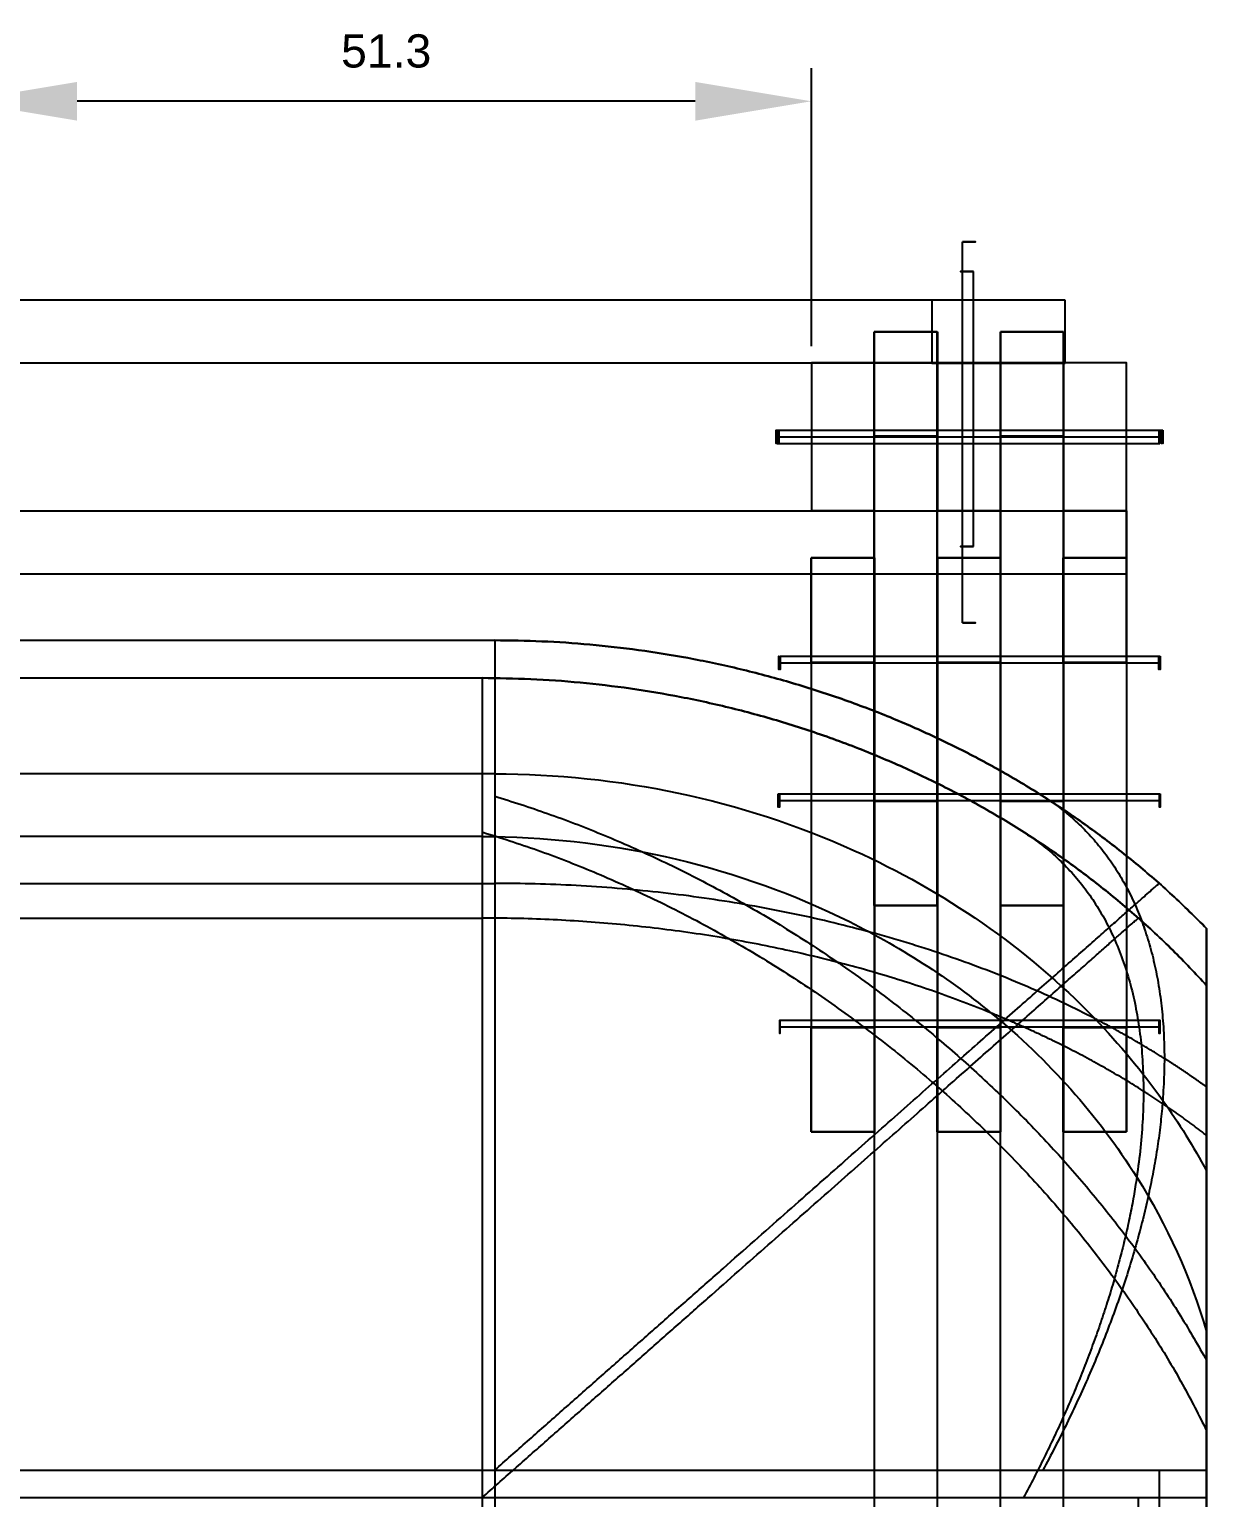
# Model space of a CAD drawing. Header units: millimetres. Extents: x -295 to 1561, y -7 to 1236.
# Drawn here: x -47.1 to 23.8, y 331.6 to 420.1 of the extents above; entities that cross this region are included whole.
import ezdxf

# ---------------------------------------------------------------- set-up
doc = ezdxf.new("R2010")
doc.units = ezdxf.units.MM
doc.header["$MEASUREMENT"] = 0
for name, color, linetype, true_color in [('00_主架構', 7, 'Continuous', 0x000000), ('00_主架構$01_小斜撐', 7, 'Continuous', 0x3f0000), ('00_主架構$02_大斜撐', 7, 'Continuous', 0x7f0000), ('00_主架構$03_橫撐', 7, 'Continuous', 0x3f0000), ('21_螺絲', 5, 'Continuous', 0x0000ff), ('99_尺寸標註', 7, 'Continuous', 0x7d26cd), ('竹編', 7, 'Continuous', 0x000000), ('草地', 7, 'Continuous', 0x000000)]:
    doc.layers.add(name, color=color, linetype=linetype, true_color=true_color)
doc.styles.add('Arial', font='arial.ttf')
doc.dimstyles.new('公釐 - 大模型', dxfattribs={"dimscale": 2, "dimtxt": 1, "dimasz": 3.5, "dimexe": 1, "dimexo": 0.5, "dimgap": 1, "dimtad": 1, "dimtoh": 1, "dimdec": 1, "dimzin": 1, "dimdsep": 46, "dimtxsty": 'Arial', "dimcen": 1, "dimadec": 0, "dimazin": 0, "dimtfac": 1, "dimtdec": 4, "dimtix": 1, "dimtmove": 1, "dimatfit": 3, "dimfxl": 0, "dimtolj": 1, "dimtzin": 1, "dimarcsym": 0})

# ---------------------------------------------------------------- blocks, each defined once
blk = doc.blocks.new('*D44')
at = {"layer": '99_尺寸標註', "color": 0, "lineweight": -2}
for p, q in [((-51.25, 401), (-51.25, 417.76)), ((0, 401), (0, 417.76)), ((-7, 415.76), (-44.25, 415.76))]:
    blk.add_line(p, q, dxfattribs=at)
at = {"layer": '99_尺寸標註', "color": 0}
for points in [[(-44.25, 416.926), (-44.25, 414.593), (-51.25, 415.76)], [(-7, 414.593), (-7, 416.926), (0, 415.76)]]:
    blk.add_solid(points, dxfattribs=at)
at = {"layer": 'Defpoints', "color": 0}
for p in [(-51.25, 415.76), (-51.25, 400), (0, 400)]:
    blk.add_point(p, dxfattribs=at)
at = {"layer": '99_尺寸標註', "color": 0, "insert": (-25.625, 418.781), "char_height": 2, "attachment_point": 5, "style": 'Arial'}
blk.add_mtext('\\A1;51.3', dxfattribs=at)

msp = doc.modelspace()

# ---------------------------------------------------------------- linework, layer by layer
at = {"layer": '00_主架構'}
for points in [[(3.8, 400), (1.9, 400), (0, 400)], [(0, 400), (0, 400, 150), (0, 400, 300)], [(3.8, 400, 300), (1.9, 400, 300), (0, 400, 300)], [(0, 400), (0, 395.55), (0, 391.1)], [(0, 400, 300), (0, 395.55, 300), (0, 391.1, 300)], [(3.8, 391.1), (3.8, 395.55), (3.8, 400)], [(3.8, 400), (3.8, 400, 150), (3.8, 400, 300)], [(3.8, 391.1, 300), (3.8, 395.55, 300), (3.8, 400, 300)], [(3.8, 400, 8.9), (5.7, 400, 8.9), (7.6, 400, 8.9)], [(3.8, 0, 8.9), (3.8, 200, 8.9), (3.8, 400, 8.9)], [(3.8, 0), (3.8, 200), (3.8, 400)], [(7.6, 400), (5.7, 400), (3.8, 400)], [(3.8, 400), (3.8, 400, 4.45), (3.8, 400, 8.9)], [(3.8, 400, 300), (5.7, 400, 300), (7.6, 400, 300)], [(3.8, 0, 300), (3.8, 200, 300), (3.8, 400, 300)], [(3.8, 0, 291.1), (3.8, 200, 291.1), (3.8, 400, 291.1)], [(7.6, 400, 291.1), (5.7, 400, 291.1), (3.8, 400, 291.1)], [(3.8, 400, 291.1), (3.8, 400, 295.55), (3.8, 400, 300)], [(11.4, 400), (9.5, 400), (7.6, 400)], [(7.6, 400), (7.6, 400, 150), (7.6, 400, 300)], [(11.4, 400, 300), (9.5, 400, 300), (7.6, 400, 300)], [(7.6, 400), (7.6, 395.55), (7.6, 391.1)], [(7.6, 400, 300), (7.6, 395.55, 300), (7.6, 391.1, 300)], [(7.6, 0, 8.9), (7.6, 200, 8.9), (7.6, 400, 8.9)], [(7.6, 0), (7.6, 200), (7.6, 400)], [(7.6, 400, 8.9), (7.6, 400, 4.45), (7.6, 400)], [(7.6, 0, 300), (7.6, 200, 300), (7.6, 400, 300)], [(7.6, 0, 291.1), (7.6, 200, 291.1), (7.6, 400, 291.1)], [(7.6, 400, 300), (7.6, 400, 295.55), (7.6, 400, 291.1)], [(11.4, 391.1), (11.4, 395.55), (11.4, 400)], [(11.4, 400), (11.4, 400, 150), (11.4, 400, 300)], [(11.4, 391.1, 300), (11.4, 395.55, 300), (11.4, 400, 300)], [(11.4, 400, 8.9), (13.3, 400, 8.9), (15.2, 400, 8.9)], [(11.4, 0, 8.9), (11.4, 200, 8.9), (11.4, 400, 8.9)], [(11.4, 0), (11.4, 200), (11.4, 400)], [(15.2, 400), (13.3, 400), (11.4, 400)], [(11.4, 400), (11.4, 400, 4.45), (11.4, 400, 8.9)], [(11.4, 400, 300), (13.3, 400, 300), (15.2, 400, 300)], [(11.4, 0, 300), (11.4, 200, 300), (11.4, 400, 300)], [(11.4, 0, 291.1), (11.4, 200, 291.1), (11.4, 400, 291.1)], [(15.2, 400, 291.1), (13.3, 400, 291.1), (11.4, 400, 291.1)], [(11.4, 400, 291.1), (11.4, 400, 295.55), (11.4, 400, 300)], [(19, 400), (17.1, 400), (15.2, 400)], [(15.2, 400), (15.2, 400, 150), (15.2, 400, 300)], [(19, 400, 300), (17.1, 400, 300), (15.2, 400, 300)], [(15.2, 400), (15.2, 395.55), (15.2, 391.1)], [(15.2, 400, 300), (15.2, 395.55, 300), (15.2, 391.1, 300)], [(15.2, 0, 8.9), (15.2, 200, 8.9), (15.2, 400, 8.9)], [(15.2, 0), (15.2, 200), (15.2, 400)], [(15.2, 400, 8.9), (15.2, 400, 4.45), (15.2, 400)], [(15.2, 0, 300), (15.2, 200, 300), (15.2, 400, 300)], [(15.2, 0, 291.1), (15.2, 200, 291.1), (15.2, 400, 291.1)], [(15.2, 400, 300), (15.2, 400, 295.55), (15.2, 400, 291.1)], [(19, 391.1), (19, 395.55), (19, 400)], [(19, 400), (19, 400, 150), (19, 400, 300)], [(19, 391.1, 300), (19, 395.55, 300), (19, 400, 300)], [(0, 391.1), (1.9, 391.1), (3.8, 391.1)], [(0, 391.1, 300), (1.9, 391.1, 300), (3.8, 391.1, 300)], [(0, 391.1), (0, 391.1, 150), (0, 391.1, 300)], [(3.8, 391.1), (3.8, 391.1, 150), (3.8, 391.1, 300)], [(7.6, 391.1), (9.5, 391.1), (11.4, 391.1)], [(7.6, 391.1, 300), (9.5, 391.1, 300), (11.4, 391.1, 300)], [(7.6, 391.1), (7.6, 391.1, 150), (7.6, 391.1, 300)], [(11.4, 391.1), (11.4, 391.1, 150), (11.4, 391.1, 300)], [(15.2, 391.1), (17.1, 391.1), (19, 391.1)], [(15.2, 391.1, 300), (17.1, 391.1, 300), (19, 391.1, 300)], [(15.2, 391.1), (15.2, 391.1, 150), (15.2, 391.1, 300)], [(19, 391.1), (19, 391.1, 150), (19, 391.1, 300)]]:
    msp.add_open_spline(points, degree=2, dxfattribs=at)
at = {"layer": '00_主架構$01_小斜撐'}
for points in [[(3.788, 373.594, 11.751), (3.788, 387.736, 25.893), (3.788, 401.879, 40.035)], [(7.588, 401.879, 40.035), (5.688, 401.879, 40.035), (3.788, 401.879, 40.035)], [(3.788, 401.879, 40.035), (3.788, 398.732, 43.182), (3.788, 395.585, 46.329)], [(3.796, 401.879, 259.965), (5.696, 401.879, 259.965), (7.596, 401.879, 259.965)], [(3.796, 373.594, 288.249), (3.796, 387.736, 274.107), (3.796, 401.879, 259.965)], [(3.796, 395.585, 253.671), (3.796, 398.732, 256.818), (3.796, 401.879, 259.965)], [(7.588, 373.594, 11.751), (7.588, 387.736, 25.893), (7.588, 401.879, 40.035)], [(7.588, 395.585, 46.329), (7.588, 398.732, 43.182), (7.588, 401.879, 40.035)], [(7.596, 373.594, 288.249), (7.596, 387.736, 274.107), (7.596, 401.879, 259.965)], [(7.596, 401.879, 259.965), (7.596, 398.732, 256.818), (7.596, 395.585, 253.671)], [(11.388, 401.879, 40.035), (13.288, 401.879, 40.035), (15.188, 401.879, 40.035)], [(11.388, 401.879, 40.035), (11.388, 387.736, 25.893), (11.388, 373.594, 11.751)], [(11.388, 395.585, 46.329), (11.388, 398.732, 43.182), (11.388, 401.879, 40.035)], [(15.196, 401.879, 259.965), (13.296, 401.879, 259.965), (11.396, 401.879, 259.965)], [(11.396, 401.879, 259.965), (11.396, 387.736, 274.107), (11.396, 373.594, 288.249)], [(11.396, 401.879, 259.965), (11.396, 398.732, 256.818), (11.396, 395.585, 253.671)], [(15.188, 401.879, 40.035), (15.188, 387.736, 25.893), (15.188, 373.594, 11.751)], [(15.188, 401.879, 40.035), (15.188, 398.732, 43.182), (15.188, 395.585, 46.329)], [(15.196, 395.585, 253.671), (15.196, 398.732, 256.818), (15.196, 401.879, 259.965)], [(15.196, 401.879, 259.965), (15.196, 387.736, 274.107), (15.196, 373.594, 288.249)], [(3.788, 395.585, 46.329), (5.688, 395.585, 46.329), (7.588, 395.585, 46.329)], [(3.788, 367.301, 18.044), (3.788, 381.443, 32.186), (3.788, 395.585, 46.329)], [(3.796, 367.301, 281.956), (3.796, 381.443, 267.814), (3.796, 395.585, 253.671)], [(7.596, 395.585, 253.671), (5.696, 395.585, 253.671), (3.796, 395.585, 253.671)], [(7.588, 367.301, 18.044), (7.588, 381.443, 32.186), (7.588, 395.585, 46.329)], [(7.596, 367.301, 281.956), (7.596, 381.443, 267.814), (7.596, 395.585, 253.671)], [(15.188, 395.585, 46.329), (13.288, 395.585, 46.329), (11.388, 395.585, 46.329)], [(11.388, 395.585, 46.329), (11.388, 381.443, 32.186), (11.388, 367.301, 18.044)], [(11.396, 395.585, 253.671), (13.296, 395.585, 253.671), (15.196, 395.585, 253.671)], [(11.396, 395.585, 253.671), (11.396, 381.443, 267.814), (11.396, 367.301, 281.956)], [(15.188, 395.585, 46.329), (15.188, 381.443, 32.186), (15.188, 367.301, 18.044)], [(15.196, 395.585, 253.671), (15.196, 381.443, 267.814), (15.196, 367.301, 281.956)], [(-0.012, 388.249, 26.406), (1.888, 388.249, 26.406), (3.788, 388.249, 26.406)], [(-0.012, 388.249, 26.406), (-0.012, 374.107, 12.264), (-0.012, 359.965, -1.879)], [(-0.012, 381.956, 32.699), (-0.012, 385.102, 29.552), (-0.012, 388.249, 26.406)], [(3.796, 388.249, 273.594), (1.896, 388.249, 273.594), (-0.004, 388.249, 273.594)], [(-0.004, 388.249, 273.594), (-0.004, 374.107, 287.736), (-0.004, 359.965, 301.879)], [(-0.004, 388.249, 273.594), (-0.004, 385.102, 270.448), (-0.004, 381.956, 267.301)], [(3.788, 388.249, 26.406), (3.788, 374.107, 12.264), (3.788, 359.965, -1.879)], [(3.788, 388.249, 26.406), (3.788, 385.102, 29.552), (3.788, 381.956, 32.699)], [(3.796, 381.956, 267.301), (3.796, 385.102, 270.448), (3.796, 388.249, 273.594)], [(3.796, 388.249, 273.594), (3.796, 374.107, 287.736), (3.796, 359.965, 301.879)], [(7.588, 388.249, 26.406), (9.488, 388.249, 26.406), (11.388, 388.249, 26.406)], [(7.588, 388.249, 26.406), (7.588, 374.107, 12.264), (7.588, 359.965, -1.879)], [(7.588, 381.956, 32.699), (7.588, 385.102, 29.552), (7.588, 388.249, 26.406)], [(11.396, 388.249, 273.594), (9.496, 388.249, 273.594), (7.596, 388.249, 273.594)], [(7.596, 388.249, 273.594), (7.596, 374.107, 287.736), (7.596, 359.965, 301.879)], [(7.596, 388.249, 273.594), (7.596, 385.102, 270.448), (7.596, 381.956, 267.301)], [(11.388, 388.249, 26.406), (11.388, 374.107, 12.264), (11.388, 359.965, -1.879)], [(11.388, 388.249, 26.406), (11.388, 385.102, 29.552), (11.388, 381.956, 32.699)], [(11.396, 381.956, 267.301), (11.396, 385.102, 270.448), (11.396, 388.249, 273.594)], [(11.396, 388.249, 273.594), (11.396, 374.107, 287.736), (11.396, 359.965, 301.879)], [(15.182, 388.249, 26.406), (17.082, 388.249, 26.406), (18.982, 388.249, 26.406)], [(15.182, 388.249, 26.406), (15.182, 374.107, 12.264), (15.182, 359.965, -1.879)], [(15.182, 381.956, 32.699), (15.182, 385.102, 29.552), (15.182, 388.249, 26.406)], [(18.991, 388.249, 273.594), (17.091, 388.249, 273.594), (15.191, 388.249, 273.594)], [(15.191, 388.249, 273.594), (15.191, 374.107, 287.736), (15.191, 359.965, 301.879)], [(15.191, 388.249, 273.594), (15.191, 385.102, 270.448), (15.191, 381.956, 267.301)], [(18.982, 388.249, 26.406), (18.982, 374.107, 12.264), (18.982, 359.965, -1.879)], [(18.982, 388.249, 26.406), (18.982, 385.102, 29.552), (18.982, 381.956, 32.699)], [(18.991, 381.956, 267.301), (18.991, 385.102, 270.448), (18.991, 388.249, 273.594)], [(18.991, 388.249, 273.594), (18.991, 374.107, 287.736), (18.991, 359.965, 301.879)], [(3.788, 381.956, 32.699), (1.888, 381.956, 32.699), (-0.012, 381.956, 32.699)], [(-0.012, 381.956, 32.699), (-0.012, 367.814, 18.557), (-0.012, 353.671, 4.415)], [(-0.004, 381.956, 267.301), (1.896, 381.956, 267.301), (3.796, 381.956, 267.301)], [(-0.004, 381.956, 267.301), (-0.004, 367.814, 281.443), (-0.004, 353.671, 295.585)], [(3.788, 381.956, 32.699), (3.788, 367.814, 18.557), (3.788, 353.671, 4.415)], [(3.796, 381.956, 267.301), (3.796, 367.814, 281.443), (3.796, 353.671, 295.585)], [(11.388, 381.956, 32.699), (9.488, 381.956, 32.699), (7.588, 381.956, 32.699)], [(7.588, 381.956, 32.699), (7.588, 367.814, 18.557), (7.588, 353.671, 4.415)], [(7.596, 381.956, 267.301), (9.496, 381.956, 267.301), (11.396, 381.956, 267.301)], [(7.596, 381.956, 267.301), (7.596, 367.814, 281.443), (7.596, 353.671, 295.585)], [(11.388, 381.956, 32.699), (11.388, 367.814, 18.557), (11.388, 353.671, 4.415)], [(11.396, 381.956, 267.301), (11.396, 367.814, 281.443), (11.396, 353.671, 295.585)], [(18.982, 381.956, 32.699), (17.082, 381.956, 32.699), (15.182, 381.956, 32.699)], [(15.182, 381.956, 32.699), (15.182, 367.814, 18.557), (15.182, 353.671, 4.415)], [(15.191, 381.956, 267.301), (17.091, 381.956, 267.301), (18.991, 381.956, 267.301)], [(15.191, 381.956, 267.301), (15.191, 367.814, 281.443), (15.191, 353.671, 295.585)], [(18.982, 381.956, 32.699), (18.982, 367.814, 18.557), (18.982, 353.671, 4.415)], [(18.991, 381.956, 267.301), (18.991, 367.814, 281.443), (18.991, 353.671, 295.585)], [(7.588, 373.594, 11.751), (5.688, 373.594, 11.751), (3.788, 373.594, 11.751)], [(3.788, 373.594, 11.751), (3.788, 370.448, 14.898), (3.788, 367.301, 18.044)], [(3.796, 373.594, 288.249), (5.696, 373.594, 288.249), (7.596, 373.594, 288.249)], [(3.796, 367.301, 281.956), (3.796, 370.448, 285.102), (3.796, 373.594, 288.249)], [(7.588, 367.301, 18.044), (7.588, 370.448, 14.898), (7.588, 373.594, 11.751)], [(7.596, 373.594, 288.249), (7.596, 370.448, 285.102), (7.596, 367.301, 281.956)], [(11.388, 373.594, 11.751), (13.288, 373.594, 11.751), (15.188, 373.594, 11.751)], [(11.388, 367.301, 18.044), (11.388, 370.448, 14.898), (11.388, 373.594, 11.751)], [(15.196, 373.594, 288.249), (13.296, 373.594, 288.249), (11.396, 373.594, 288.249)], [(11.396, 373.594, 288.249), (11.396, 370.448, 285.102), (11.396, 367.301, 281.956)], [(15.188, 373.594, 11.751), (15.188, 370.448, 14.898), (15.188, 367.301, 18.044)], [(15.196, 367.301, 281.956), (15.196, 370.448, 285.102), (15.196, 373.594, 288.249)], [(3.788, 367.301, 18.044), (5.688, 367.301, 18.044), (7.588, 367.301, 18.044)], [(7.596, 367.301, 281.956), (5.696, 367.301, 281.956), (3.796, 367.301, 281.956)], [(15.188, 367.301, 18.044), (13.288, 367.301, 18.044), (11.388, 367.301, 18.044)], [(11.396, 367.301, 281.956), (13.296, 367.301, 281.956), (15.196, 367.301, 281.956)], [(-0.012, 359.965, -1.879), (1.888, 359.965, -1.879), (3.788, 359.965, -1.879)], [(-0.012, 353.671, 4.415), (-0.012, 356.818, 1.268), (-0.012, 359.965, -1.879)], [(3.796, 359.965, 301.879), (1.896, 359.965, 301.879), (-0.004, 359.965, 301.879)], [(-0.004, 359.965, 301.879), (-0.004, 356.818, 298.732), (-0.004, 353.671, 295.585)], [(3.788, 359.965, -1.879), (3.788, 356.818, 1.268), (3.788, 353.671, 4.415)], [(3.796, 353.671, 295.585), (3.796, 356.818, 298.732), (3.796, 359.965, 301.879)], [(7.588, 359.965, -1.879), (9.488, 359.965, -1.879), (11.388, 359.965, -1.879)], [(7.588, 353.671, 4.415), (7.588, 356.818, 1.268), (7.588, 359.965, -1.879)], [(11.396, 359.965, 301.879), (9.496, 359.965, 301.879), (7.596, 359.965, 301.879)], [(7.596, 359.965, 301.879), (7.596, 356.818, 298.732), (7.596, 353.671, 295.585)], [(11.388, 359.965, -1.879), (11.388, 356.818, 1.268), (11.388, 353.671, 4.415)], [(11.396, 353.671, 295.585), (11.396, 356.818, 298.732), (11.396, 359.965, 301.879)], [(15.182, 359.965, -1.879), (17.082, 359.965, -1.879), (18.982, 359.965, -1.879)], [(15.182, 353.671, 4.415), (15.182, 356.818, 1.268), (15.182, 359.965, -1.879)], [(18.991, 359.965, 301.879), (17.091, 359.965, 301.879), (15.191, 359.965, 301.879)], [(15.191, 359.965, 301.879), (15.191, 356.818, 298.732), (15.191, 353.671, 295.585)], [(18.982, 359.965, -1.879), (18.982, 356.818, 1.268), (18.982, 353.671, 4.415)], [(18.991, 353.671, 295.585), (18.991, 356.818, 298.732), (18.991, 359.965, 301.879)], [(3.788, 353.671, 4.415), (1.888, 353.671, 4.415), (-0.012, 353.671, 4.415)], [(-0.004, 353.671, 295.585), (1.896, 353.671, 295.585), (3.796, 353.671, 295.585)], [(11.388, 353.671, 4.415), (9.488, 353.671, 4.415), (7.588, 353.671, 4.415)], [(7.596, 353.671, 295.585), (9.496, 353.671, 295.585), (11.396, 353.671, 295.585)], [(18.982, 353.671, 4.415), (17.082, 353.671, 4.415), (15.182, 353.671, 4.415)], [(15.191, 353.671, 295.585), (17.091, 353.671, 295.585), (18.991, 353.671, 295.585)]]:
    msp.add_open_spline(points, degree=2, dxfattribs=at)
at = {"layer": '00_主架構$02_大斜撐'}
for points in [[(7.253, 403.781, 5.346), (-61.066, 403.781, 150.027), (-129.385, 403.781, 294.708)], [(15.3, 403.781, 9.146), (-53.018, 403.781, 153.827), (-121.337, 403.781, 298.508)], [(7.253, 403.781, 5.346), (7.253, 401.881, 5.346), (7.253, 399.981, 5.346)], [(15.3, 403.781, 9.146), (11.276, 403.781, 7.246), (7.253, 403.781, 5.346)], [(15.3, 399.981, 9.146), (15.3, 401.881, 9.146), (15.3, 403.781, 9.146)], [(7.253, 399.981, 5.346), (-61.066, 399.981, 150.027), (-129.385, 399.981, 294.708)], [(15.3, 399.981, 9.146), (-53.018, 399.981, 153.827), (-121.337, 399.981, 298.508)], [(7.253, 399.981, 5.346), (11.276, 399.981, 7.246), (15.3, 399.981, 9.146)]]:
    msp.add_open_spline(points, degree=2, dxfattribs=at)
at = {"layer": '00_主架構$03_橫撐'}
for points in [[(-281, 391.081, 17.791), (-131, 391.081, 17.791), (19, 391.081, 17.791)], [(-281, 391.081, 8.891), (-131, 391.081, 8.891), (19, 391.081, 8.891)], [(-281, 391.081, 154.45), (-131, 391.081, 154.45), (19, 391.081, 154.45)], [(-281, 391.081, 145.55), (-131, 391.081, 145.55), (19, 391.081, 145.55)], [(19, 391.081, 17.791), (19, 389.181, 17.791), (19, 387.281, 17.791)], [(19, 387.281, 8.891), (19, 389.181, 8.891), (19, 391.081, 8.891)], [(19, 391.081, 8.891), (19, 391.081, 13.341), (19, 391.081, 17.791)], [(19, 391.081, 154.45), (19, 389.181, 154.45), (19, 387.281, 154.45)], [(19, 387.281, 145.55), (19, 389.181, 145.55), (19, 391.081, 145.55)], [(19, 391.081, 145.55), (19, 391.081, 150), (19, 391.081, 154.45)], [(-281, 387.281, 17.791), (-131, 387.281, 17.791), (19, 387.281, 17.791)], [(-281, 387.281, 8.891), (-131, 387.281, 8.891), (19, 387.281, 8.891)], [(-281, 387.281, 154.45), (-131, 387.281, 154.45), (19, 387.281, 154.45)], [(-281, 387.281, 145.55), (-131, 387.281, 145.55), (19, 387.281, 145.55)], [(19, 387.281, 17.791), (19, 387.281, 13.341), (19, 387.281, 8.891)], [(19, 387.281, 154.45), (19, 387.281, 150), (19, 387.281, 145.55)]]:
    msp.add_open_spline(points, degree=2, dxfattribs=at)
at = {"layer": '21_螺絲'}
for points in [[(9.1, 384.333, 13.341), (9.1, 395.812, 13.341), (9.1, 407.291, 13.341)], [(9.1, 384.333, 150), (9.1, 395.812, 150), (9.1, 407.291, 150)], [(9.776, 388.934, 11.259), (9.776, 397.217, 11.259), (9.776, 405.501, 11.259)], [(-2.132, 395.55, 40.4), (9.425, 395.55, 40.4), (20.983, 395.55, 40.4)], [(-2.099, 395.95, 295.55), (9.537, 395.95, 295.55), (21.174, 395.95, 295.55)], [(-2.006, 395.95, 260), (9.481, 395.95, 260), (20.968, 395.95, 260)], [(-1.967, 395.95, 4.45), (9.564, 395.95, 4.45), (21.095, 395.95, 4.45)], [(-2.072, 395.15, 4.45), (9.464, 395.15, 4.45), (21.001, 395.15, 4.45)], [(-1.873, 382.32, 273.63), (9.574, 382.32, 273.63), (21.02, 382.32, 273.63)], [(-1.958, 381.92, 26.77), (9.488, 381.92, 26.77), (20.933, 381.92, 26.77)], [(-2.006, 374.03, 281.92), (9.507, 374.03, 281.92), (21.019, 374.03, 281.92)], [(-1.929, 373.63, 18.48), (9.526, 373.63, 18.48), (20.981, 373.63, 18.48)], [(-1.903, 360.4, 295.55), (9.529, 360.4, 295.55), (20.962, 360.4, 295.55)], [(-1.911, 360, 4.85), (9.543, 360, 4.85), (20.996, 360, 4.85)]]:
    msp.add_open_spline(points, degree=2, dxfattribs=at)
for points in [[(9.1, 407.291, 13.341), (9.1, 407.291, 13.741), (9.5, 407.291, 13.741), (9.9, 407.291, 13.741), (9.9, 407.291, 13.341), (9.9, 407.291, 12.941), (9.5, 407.291, 12.941), (9.1, 407.291, 12.941), (9.1, 407.291, 13.341)], [(9.1, 407.291, 150), (9.1, 407.291, 150.4), (9.5, 407.291, 150.4), (9.9, 407.291, 150.4), (9.9, 407.291, 150), (9.9, 407.291, 149.6), (9.5, 407.291, 149.6), (9.1, 407.291, 149.6), (9.1, 407.291, 150)], [(9.776, 405.501, 11.259), (9.765, 405.501, 10.859), (9.365, 405.501, 10.87), (8.965, 405.501, 10.881), (8.977, 405.501, 11.281), (8.988, 405.501, 11.681), (9.387, 405.501, 11.67), (9.787, 405.501, 11.659), (9.776, 405.501, 11.259)], [(-2.132, 395.55, 40.4), (-2.132, 395.15, 40.4), (-2.132, 395.15, 40), (-2.132, 395.15, 39.6), (-2.132, 395.55, 39.6), (-2.132, 395.95, 39.6), (-2.132, 395.95, 40), (-2.132, 395.95, 40.4), (-2.132, 395.55, 40.4)], [(-2.099, 395.95, 295.55), (-2.099, 395.95, 295.95), (-2.099, 395.55, 295.95), (-2.099, 395.15, 295.95), (-2.099, 395.15, 295.55), (-2.099, 395.15, 295.15), (-2.099, 395.55, 295.15), (-2.099, 395.95, 295.15), (-2.099, 395.95, 295.55)], [(-2.072, 395.15, 4.45), (-2.072, 395.15, 4.05), (-2.072, 395.55, 4.05), (-2.072, 395.95, 4.05), (-2.072, 395.95, 4.45), (-2.072, 395.95, 4.85), (-2.072, 395.55, 4.85), (-2.072, 395.15, 4.85), (-2.072, 395.15, 4.45)], [(-2.006, 395.95, 260), (-2.006, 395.95, 260.4), (-2.006, 395.55, 260.4), (-2.006, 395.15, 260.4), (-2.006, 395.15, 260), (-2.006, 395.15, 259.6), (-2.006, 395.55, 259.6), (-2.006, 395.95, 259.6), (-2.006, 395.95, 260)], [(-1.967, 395.95, 4.45), (-1.967, 395.95, 4.85), (-1.967, 395.55, 4.85), (-1.967, 395.15, 4.85), (-1.967, 395.15, 4.45), (-1.967, 395.15, 4.05), (-1.967, 395.55, 4.05), (-1.967, 395.95, 4.05), (-1.967, 395.95, 4.45)], [(20.968, 395.95, 260), (20.968, 395.95, 260.4), (20.968, 395.55, 260.4), (20.968, 395.15, 260.4), (20.968, 395.15, 260), (20.968, 395.15, 259.6), (20.968, 395.55, 259.6), (20.968, 395.95, 259.6), (20.968, 395.95, 260)], [(20.983, 395.55, 40.4), (20.983, 395.15, 40.4), (20.983, 395.15, 40), (20.983, 395.15, 39.6), (20.983, 395.55, 39.6), (20.983, 395.95, 39.6), (20.983, 395.95, 40), (20.983, 395.95, 40.4), (20.983, 395.55, 40.4)], [(21.001, 395.15, 4.45), (21.001, 395.15, 4.05), (21.001, 395.55, 4.05), (21.001, 395.95, 4.05), (21.001, 395.95, 4.45), (21.001, 395.95, 4.85), (21.001, 395.55, 4.85), (21.001, 395.15, 4.85), (21.001, 395.15, 4.45)], [(21.095, 395.95, 4.45), (21.095, 395.95, 4.85), (21.095, 395.55, 4.85), (21.095, 395.15, 4.85), (21.095, 395.15, 4.45), (21.095, 395.15, 4.05), (21.095, 395.55, 4.05), (21.095, 395.95, 4.05), (21.095, 395.95, 4.45)], [(21.174, 395.95, 295.55), (21.174, 395.95, 295.95), (21.174, 395.55, 295.95), (21.174, 395.15, 295.95), (21.174, 395.15, 295.55), (21.174, 395.15, 295.15), (21.174, 395.55, 295.15), (21.174, 395.95, 295.15), (21.174, 395.95, 295.55)], [(9.776, 388.934, 11.259), (9.765, 388.934, 10.859), (9.365, 388.934, 10.87), (8.965, 388.934, 10.881), (8.977, 388.934, 11.281), (8.988, 388.934, 11.681), (9.387, 388.934, 11.67), (9.787, 388.934, 11.659), (9.776, 388.934, 11.259)], [(9.1, 384.333, 13.341), (9.1, 384.333, 13.741), (9.5, 384.333, 13.741), (9.9, 384.333, 13.741), (9.9, 384.333, 13.341), (9.9, 384.333, 12.941), (9.5, 384.333, 12.941), (9.1, 384.333, 12.941), (9.1, 384.333, 13.341)], [(9.1, 384.333, 150), (9.1, 384.333, 150.4), (9.5, 384.333, 150.4), (9.9, 384.333, 150.4), (9.9, 384.333, 150), (9.9, 384.333, 149.6), (9.5, 384.333, 149.6), (9.1, 384.333, 149.6), (9.1, 384.333, 150)], [(-1.958, 381.92, 26.77), (-1.958, 381.52, 26.77), (-1.958, 381.52, 26.37), (-1.958, 381.52, 25.97), (-1.958, 381.92, 25.97), (-1.958, 382.32, 25.97), (-1.958, 382.32, 26.37), (-1.958, 382.32, 26.77), (-1.958, 381.92, 26.77)], [(-1.873, 382.32, 273.63), (-1.873, 382.32, 274.03), (-1.873, 381.92, 274.03), (-1.873, 381.52, 274.03), (-1.873, 381.52, 273.63), (-1.873, 381.52, 273.23), (-1.873, 381.92, 273.23), (-1.873, 382.32, 273.23), (-1.873, 382.32, 273.63)], [(20.933, 381.92, 26.77), (20.933, 381.52, 26.77), (20.933, 381.52, 26.37), (20.933, 381.52, 25.97), (20.933, 381.92, 25.97), (20.933, 382.32, 25.97), (20.933, 382.32, 26.37), (20.933, 382.32, 26.77), (20.933, 381.92, 26.77)], [(21.02, 382.32, 273.63), (21.02, 382.32, 274.03), (21.02, 381.92, 274.03), (21.02, 381.52, 274.03), (21.02, 381.52, 273.63), (21.02, 381.52, 273.23), (21.02, 381.92, 273.23), (21.02, 382.32, 273.23), (21.02, 382.32, 273.63)], [(-2.006, 374.03, 281.92), (-2.006, 374.03, 282.32), (-2.006, 373.63, 282.32), (-2.006, 373.23, 282.32), (-2.006, 373.23, 281.92), (-2.006, 373.23, 281.52), (-2.006, 373.63, 281.52), (-2.006, 374.03, 281.52), (-2.006, 374.03, 281.92)], [(-1.929, 373.63, 18.48), (-1.929, 373.23, 18.48), (-1.929, 373.23, 18.08), (-1.929, 373.23, 17.68), (-1.929, 373.63, 17.68), (-1.929, 374.03, 17.68), (-1.929, 374.03, 18.08), (-1.929, 374.03, 18.48), (-1.929, 373.63, 18.48)], [(20.981, 373.63, 18.48), (20.981, 373.23, 18.48), (20.981, 373.23, 18.08), (20.981, 373.23, 17.68), (20.981, 373.63, 17.68), (20.981, 374.03, 17.68), (20.981, 374.03, 18.08), (20.981, 374.03, 18.48), (20.981, 373.63, 18.48)], [(21.019, 374.03, 281.92), (21.019, 374.03, 282.32), (21.019, 373.63, 282.32), (21.019, 373.23, 282.32), (21.019, 373.23, 281.92), (21.019, 373.23, 281.52), (21.019, 373.63, 281.52), (21.019, 374.03, 281.52), (21.019, 374.03, 281.92)], [(-1.911, 360, 4.85), (-1.911, 359.6, 4.85), (-1.911, 359.6, 4.45), (-1.911, 359.6, 4.05), (-1.911, 360, 4.05), (-1.911, 360.4, 4.05), (-1.911, 360.4, 4.45), (-1.911, 360.4, 4.85), (-1.911, 360, 4.85)], [(-1.903, 360.4, 295.55), (-1.903, 360.4, 295.95), (-1.903, 360, 295.95), (-1.903, 359.6, 295.95), (-1.903, 359.6, 295.55), (-1.903, 359.6, 295.15), (-1.903, 360, 295.15), (-1.903, 360.4, 295.15), (-1.903, 360.4, 295.55)], [(20.962, 360.4, 295.55), (20.962, 360.4, 295.95), (20.962, 360, 295.95), (20.962, 359.6, 295.95), (20.962, 359.6, 295.55), (20.962, 359.6, 295.15), (20.962, 360, 295.15), (20.962, 360.4, 295.15), (20.962, 360.4, 295.55)], [(20.996, 360, 4.85), (20.996, 359.6, 4.85), (20.996, 359.6, 4.45), (20.996, 359.6, 4.05), (20.996, 360, 4.05), (20.996, 360.4, 4.05), (20.996, 360.4, 4.45), (20.996, 360.4, 4.85), (20.996, 360, 4.85)]]:
    msp.add_rational_spline(points, [1, 0.707106781187, 1, 0.707106781187, 1, 0.707106781187, 1, 0.707106781187, 1], degree=2, knots=[0, 0, 0, 0.628319, 0.628319, 1.256637, 1.256637, 1.884956, 1.884956, 2.513274, 2.513274, 2.513274], dxfattribs=at)
at = {"layer": '竹編'}
for p, q in [((-203.259, 333.285, 286.458), (-19.088, 333.285, 286.458)), ((-19.088, 333.285, 286.458), (-19.088, 66.754, 286.458)), ((-201.73, 331.63, 285.249), (-19.847, 331.63, 285.249)), ((-19.847, 331.63, 285.249), (-19.847, 68.383, 285.249))]:
    msp.add_line(p, q, dxfattribs=at)
for points in [[(-203.259, 383.285, 61.082), (-111.174, 383.285, 61.082), (-19.088, 383.285, 61.082)], [(-203.259, 383.285, 236.458), (-111.174, 383.285, 236.458), (-19.088, 383.285, 236.458)], [(-203.259, 383.285, 148.77), (-111.174, 383.285, 148.77), (-19.088, 383.285, 148.77)], [(-19.088, 383.285, 61.082), (-19.088, 383.285, 148.77), (-19.088, 383.285, 236.458)], [(-201.73, 381.013, 63.02), (-110.789, 381.013, 63.02), (-19.847, 381.013, 63.02)], [(-201.73, 381.013, 235.947), (-110.789, 381.013, 235.947), (-19.847, 381.013, 235.947)], [(-201.73, 381.013, 149.484), (-110.789, 381.013, 149.484), (-19.847, 381.013, 149.484)], [(-19.847, 381.013, 63.02), (-19.847, 381.013, 149.484), (-19.847, 381.013, 235.947)], [(-19.088, 375.235, 33.875), (-111.174, 375.235, 33.875), (-203.259, 375.235, 33.875)], [(-19.847, 371.46, 33.875), (-110.789, 371.46, 33.875), (-201.73, 371.46, 33.875)], [(-203.259, 368.641, 271.813), (-111.174, 368.641, 271.813), (-19.088, 368.641, 271.813)], [(20.958, 368.641, 61.082), (20.958, 368.641, 148.77), (20.958, 368.641, 236.458)], [(-201.73, 366.549, 270.809), (-110.789, 366.549, 270.809), (-19.847, 366.549, 270.809)], [(19.702, 366.549, 63.02), (19.702, 366.549, 149.484), (19.702, 366.549, 235.947)], [(23.82, 365.919, 236.458), (23.82, 365.919, 148.77), (23.82, 365.919, 61.082)], [(23.82, 365.919, 168.072), (23.82, 364.203, 168.072), (23.82, 362.487, 168.072)], [(23.82, 362.487, 63.02), (23.82, 362.487, 149.484), (23.82, 362.487, 235.947)], [(23.82, 351.305, 33.875), (23.82, 346.465, 33.875), (23.82, 341.625, 33.875)], [(20.958, 333.285, 271.813), (20.958, 200.02, 271.813), (20.958, 66.754, 271.813)], [(23.82, 333.285, 269.091), (23.82, 200.02, 269.091), (23.82, 66.754, 269.091)], [(19.702, 331.63, 270.809), (19.702, 200.006, 270.809), (19.702, 68.383, 270.809)], [(23.82, 68.383, 266.753), (23.82, 200.006, 266.753), (23.82, 331.63, 266.753)]]:
    msp.add_open_spline(points, degree=2, dxfattribs=at)
for points, weights in [([(-19.088, 383.285, 236.458), (-19.088, 383.285, 286.458), (-19.088, 333.285, 286.458)], [1, 0.707106781187, 1]), ([(-19.088, 383.285, 61.082), (-19.088, 383.285, 46.287), (-19.088, 375.235, 33.875)], [1, 0.890819341679, 0.863036376345]), ([(-19.088, 383.285, 236.458), (6.875, 383.285, 236.458), (23.82, 365.919, 236.458)], [1, 0.840413836873, 0.854732304005]), ([(23.82, 365.919, 61.082), (6.875, 383.285, 61.082), (-19.088, 383.285, 61.082)], [0.854732304005, 0.840413836873, 1]), ([(-19.088, 383.285, 148.77), (6.875, 383.285, 148.77), (23.82, 365.919, 148.77)], [1, 0.840413836873, 0.854732304005]), ([(-19.847, 381.013, 235.947), (-19.847, 381.013, 285.249), (-19.847, 331.63, 285.249)], [1, 0.707106781187, 1]), ([(-19.847, 381.013, 63.02), (-19.847, 381.013, 46.887), (-19.847, 371.46, 33.875)], [1, 0.880635586467, 0.858561668602]), ([(-19.847, 381.013, 235.947), (7.028, 381.013, 235.947), (23.82, 362.487, 235.947)], [1, 0.834006935343, 0.856162286179]), ([(23.82, 362.487, 63.02), (7.028, 381.013, 63.02), (-19.847, 381.013, 63.02)], [0.856162286179, 0.834006935343, 1]), ([(-19.847, 381.013, 149.484), (7.028, 381.013, 149.484), (23.82, 362.487, 149.484)], [1, 0.834006935343, 0.856162286179]), ([(-19.087, 373.894, 265.628), (9.9, 365.184, 277.754), (23.82, 339.893, 268.415)], [0.938666864925, 0.790708104876, 0.899956500887]), ([(13.952, 373.894, 61.081), (22.171, 368.682, 45.767), (21.173, 355.563, 33.875)], [0.938666864925, 0.844147660539, 0.854592800141]), ([(-19.846, 371.738, 264.71), (10.738, 362.547, 277.484), (23.82, 335.664, 266.489)], [0.938666864925, 0.782278535202, 0.913239651211]), ([(12.783, 371.738, 63.019), (21.843, 365.992, 46.164), (19.61, 350.937, 33.875)], [0.938666864925, 0.834379159224, 0.85787293167]), ([(-19.088, 333.285, 286.458), (6.875, 333.285, 286.458), (23.82, 333.285, 269.091)], [1, 0.840413836873, 0.854732304005]), ([(-19.847, 331.63, 285.249), (7.028, 331.63, 285.249), (23.82, 331.63, 266.753)], [1, 0.834006935343, 0.856162286179])]:
    msp.add_rational_spline(points, weights, degree=2, dxfattribs=at)
for points, knots in [([(-19.088, 375.235, 33.875), (-11.652, 375.235, 33.875), (-4.22, 373.692, 33.875), (2.564, 370.626, 33.875), (7.978, 368.179, 33.875), (12.946, 364.774, 33.875), (17.079, 360.492, 33.875), (18.564, 358.953, 33.875), (19.935, 357.307, 33.875), (21.173, 355.563, 33.875), (22.142, 354.199, 33.875), (23.027, 352.778, 33.875), (23.82, 351.305, 33.875)], [0, 0, 0, 0, 22.471423, 22.471423, 22.471423, 40.386493, 40.386493, 40.386493, 46.806414, 46.806414, 46.806414, 51.827737, 51.827737, 51.827737, 51.827737]), ([(-19.847, 371.46, 33.875), (-12.428, 371.46, 33.875), (-5.014, 369.843, 33.875), (1.684, 366.63, 33.875), (4.952, 365.063, 33.875), (8.037, 363.122, 33.875), (10.841, 360.823, 33.875), (14.268, 358.015, 33.875), (17.252, 354.693, 33.875), (19.61, 350.937, 33.875), (21.431, 348.034, 33.875), (22.856, 344.908, 33.875), (23.82, 341.625, 33.875)], [0, 0, 0, 0, 22.436393, 22.436393, 22.436393, 33.33116, 33.33116, 33.33116, 46.661851, 46.661851, 46.661851, 56.959117, 56.959117, 56.959117, 56.959117]), ([(23.82, 365.919, 236.458), (23.82, 365.919, 243.299), (23.82, 363.769, 249.968), (23.82, 359.772, 255.521), (23.82, 355.657, 261.238), (23.82, 349.802, 265.471), (23.82, 343.083, 267.586), (23.82, 342.034, 267.916), (23.82, 340.97, 268.193), (23.82, 339.893, 268.415), (23.82, 337.709, 268.867), (23.82, 335.495, 269.091), (23.82, 333.285, 269.091)], [0, 0, 0, 0, 20.689697, 20.689697, 20.689697, 42.003182, 42.003182, 42.003182, 45.301307, 45.301307, 45.301307, 52.041249, 52.041249, 52.041249, 52.041249]), ([(23.82, 351.305, 33.875), (23.82, 353.114, 35.072), (23.82, 354.809, 36.455), (23.82, 356.361, 38.006), (23.82, 361.438, 43.084), (23.82, 364.699, 49.694), (23.82, 365.638, 56.813), (23.82, 365.826, 58.232), (23.82, 365.919, 59.658), (23.82, 365.919, 61.082)], [45.880157, 45.880157, 45.880157, 45.880157, 52.521554, 52.521554, 52.521554, 74.253925, 74.253925, 74.253925, 78.563598, 78.563598, 78.563598, 78.563598]), ([(23.82, 331.63, 266.753), (23.82, 332.975, 266.754), (23.82, 334.322, 266.666), (23.82, 335.664, 266.489), (23.82, 337.981, 266.184), (23.82, 340.257, 265.617), (23.82, 342.447, 264.798), (23.82, 347.894, 262.763), (23.82, 352.657, 259.231), (23.82, 356.183, 254.606), (23.82, 360.271, 249.244), (23.82, 362.487, 242.69), (23.82, 362.487, 235.947)], [11.179655, 11.179655, 11.179655, 11.179655, 15.258858, 15.258858, 15.258858, 22.279918, 22.279918, 22.279918, 39.839839, 39.839839, 39.839839, 60.244042, 60.244042, 60.244042, 60.244042]), ([(23.82, 362.487, 63.02), (23.82, 362.487, 62.03), (23.82, 362.439, 61.038), (23.82, 362.343, 60.05), (23.82, 361.653, 52.935), (23.82, 358.507, 46.286), (23.82, 353.449, 41.237), (23.82, 350.098, 37.891), (23.82, 346.046, 35.386), (23.82, 341.625, 33.875)], [25.061089, 25.061089, 25.061089, 25.061089, 28.049171, 28.049171, 28.049171, 49.699881, 49.699881, 49.699881, 64.043384, 64.043384, 64.043384, 64.043384])]:
    msp.add_open_spline(points, degree=3, knots=knots, dxfattribs=at)
for points, weights, knots in [([(-19.088, 333.285, 286.458), (-2.684, 347.767, 286.458), (9.006, 358.088, 272.09), (20.958, 368.641, 257.399), (20.958, 368.641, 236.458)], [0.850917875886, 0.788636776196, 0.853553390593, 0.787291715137, 0.853553390593], [109.333524, 109.333524, 109.333524, 148.191011, 148.191011, 187.853618, 187.853618, 187.853618]), ([(-19.847, 331.63, 285.249), (-3.647, 345.933, 285.249), (7.898, 356.127, 271.082), (19.702, 366.549, 256.596), (19.702, 366.549, 235.947)], [0.850917875886, 0.788636776196, 0.853553390593, 0.787291715137, 0.853553390593], [109.333524, 109.333524, 109.333524, 148.191011, 148.191011, 187.853618, 187.853618, 187.853618]), ([(23.82, 353.449, 41.237), (22.026, 354.849, 39.839), (20.011, 356.127, 38.563), (15.827, 358.78, 35.914), (10.841, 360.823, 33.875)], [0.83841223745, 0.844835936915, 0.853553390593, 0.835647305267, 0.827418847001], [142.972958, 142.972958, 142.972958, 148.191011, 148.191011, 158.909153, 158.909153, 158.909153]), ([(23.82, 356.361, 38.006), (22.592, 357.251, 37.116), (21.271, 358.088, 36.279), (19.272, 359.356, 35.011), (17.079, 360.492, 33.875)], [0.843196380457, 0.847891007252, 0.853553390593, 0.845007861554, 0.838666504566], [144.801648, 144.801648, 144.801648, 148.191011, 148.191011, 153.306154, 153.306154, 153.306154])]:
    msp.add_rational_spline(points, weights, degree=2, knots=knots, dxfattribs=at)
at = {"layer": '草地'}
for p, q in [((-203.259, 333.285, 11.082), (-19.088, 333.285, 11.082)), ((-19.088, 333.285, 11.082), (-19.088, 66.754, 11.082)), ((-201.73, 331.63, 13.718), (-19.847, 331.63, 13.718)), ((-19.847, 331.63, 13.718), (-19.847, 68.383, 13.718))]:
    msp.add_line(p, q, dxfattribs=at)
for points in [[(-19.088, 375.235, 33.875), (-111.174, 375.235, 33.875), (-203.259, 375.235, 33.875)], [(-19.847, 371.46, 33.875), (-110.789, 371.46, 33.875), (-201.73, 371.46, 33.875)], [(-203.259, 368.641, 25.726), (-111.174, 368.641, 25.726), (-19.088, 368.641, 25.726)], [(-201.73, 366.549, 28.158), (-110.789, 366.549, 28.158), (-19.847, 366.549, 28.158)], [(23.82, 351.305, 33.875), (23.82, 346.465, 33.875), (23.82, 341.625, 33.875)], [(20.958, 333.285, 25.726), (20.958, 200.02, 25.726), (20.958, 66.754, 25.726)], [(23.82, 333.285, 28.448), (23.82, 200.02, 28.448), (23.82, 66.754, 28.448)], [(23.82, 68.383, 32.214), (23.82, 200.006, 32.214), (23.82, 331.63, 32.214)]]:
    msp.add_open_spline(points, degree=2, dxfattribs=at)
for points, knots in [([(-19.088, 375.235, 33.875), (-11.652, 375.235, 33.875), (-4.22, 373.692, 33.875), (2.564, 370.626, 33.875), (7.978, 368.179, 33.875), (12.946, 364.774, 33.875), (17.079, 360.492, 33.875), (18.564, 358.953, 33.875), (19.935, 357.307, 33.875), (21.173, 355.563, 33.875), (22.142, 354.199, 33.875), (23.027, 352.778, 33.875), (23.82, 351.305, 33.875)], [0, 0, 0, 0, 22.471423, 22.471423, 22.471423, 40.386493, 40.386493, 40.386493, 46.806414, 46.806414, 46.806414, 51.827737, 51.827737, 51.827737, 51.827737]), ([(-19.847, 371.46, 33.875), (-12.428, 371.46, 33.875), (-5.014, 369.843, 33.875), (1.684, 366.63, 33.875), (4.952, 365.063, 33.875), (8.037, 363.122, 33.875), (10.841, 360.823, 33.875), (14.268, 358.015, 33.875), (17.252, 354.693, 33.875), (19.61, 350.937, 33.875), (21.431, 348.034, 33.875), (22.856, 344.908, 33.875), (23.82, 341.625, 33.875)], [0, 0, 0, 0, 22.436393, 22.436393, 22.436393, 33.33116, 33.33116, 33.33116, 46.661851, 46.661851, 46.661851, 56.959117, 56.959117, 56.959117, 56.959117]), ([(23.82, 333.285, 28.448), (23.82, 334.709, 28.448), (23.82, 336.135, 28.541), (23.82, 337.554, 28.728), (23.82, 342.497, 29.381), (23.82, 347.195, 31.152), (23.82, 351.305, 33.875)], [26.47951, 26.47951, 26.47951, 26.47951, 30.789183, 30.789183, 30.789183, 45.880157, 45.880157, 45.880157, 45.880157]), ([(23.82, 341.625, 33.875), (23.82, 339.367, 33.103), (23.82, 337.012, 32.59), (23.82, 334.605, 32.357), (23.82, 333.614, 32.261), (23.82, 332.621, 32.214), (23.82, 331.63, 32.214)], [64.043384, 64.043384, 64.043384, 64.043384, 71.370008, 71.370008, 71.370008, 74.362995, 74.362995, 74.362995, 74.362995])]:
    msp.add_open_spline(points, degree=3, knots=knots, dxfattribs=at)
for points, weights in [([(-19.088, 375.235, 33.875), (-19.088, 360.452, 11.082), (-19.088, 333.285, 11.082)], [0.863036376345, 0.816287439507, 1]), ([(-19.847, 371.46, 33.875), (-19.847, 356.662, 13.718), (-19.847, 331.63, 13.718)], [0.858561668602, 0.82647119472, 1]), ([(17.079, 360.492, 33.875), (1.351, 368.641, 25.726), (-19.088, 368.641, 25.726)], [0.838666504566, 0.795837244177, 0.853553390593]), ([(10.841, 360.823, 33.875), (-3.133, 366.549, 28.158), (-19.847, 366.549, 28.158)], [0.827418847001, 0.805197800463, 0.853553390593]), ([(21.173, 355.563, 33.875), (20.392, 345.284, 24.556), (13.952, 333.286, 20.472)], [0.854592800141, 0.862959120647, 0.938666864925]), ([(19.61, 350.937, 33.875), (18.26, 341.836, 26.446), (12.783, 331.63, 22.978)], [0.85787293167, 0.872727621962, 0.938666864925]), ([(-19.088, 333.285, 11.082), (6.875, 333.285, 11.082), (23.82, 333.285, 28.448)], [1, 0.840413836873, 0.854732304005]), ([(-19.847, 331.63, 13.718), (7.028, 331.63, 13.718), (23.82, 331.63, 32.214)], [1, 0.834006935343, 0.856162286179])]:
    msp.add_rational_spline(points, weights, degree=2, dxfattribs=at)

# ---------------------------------------------------------------- dimensions: what is measured, and where the dimension line sits
at = {"layer": '99_尺寸標註'}
dim = msp.add_aligned_dim(p1=(0, 400), p2=(-51.25, 400), distance=-15.759800614, dimstyle='公釐 - 大模型', dxfattribs=at)
dim.commit()
dim.dimension.update_dxf_attribs({"geometry": '*D44', "text_midpoint": (-25.625, 418.780800614)})

doc.saveas('drawing.dxf')
